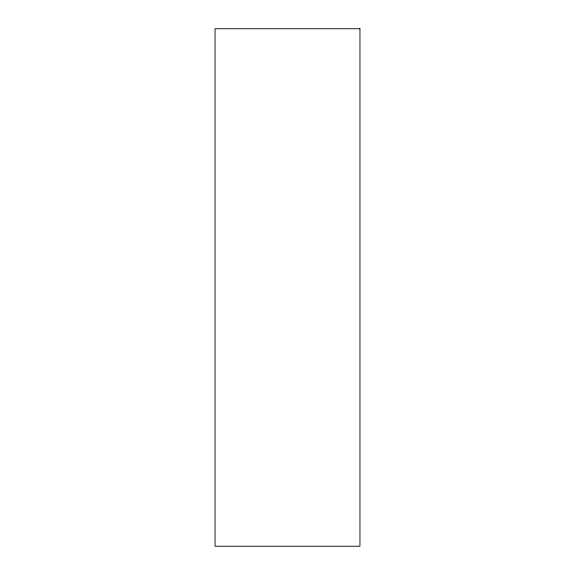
<?xml version="1.0" encoding="UTF-8"?>
<svg xmlns="http://www.w3.org/2000/svg" width="575" height="575" viewBox="0 0 575 575"><rect width="100%" height="100%" fill="white"/><g stroke="black" fill="none" stroke-linecap="round" stroke-linejoin="round"><path stroke-width="0.86" d="M359.95 28.75L215.05 28.75L215.05 546.25L359.95 546.25L359.95 28.75"/></g></svg>
